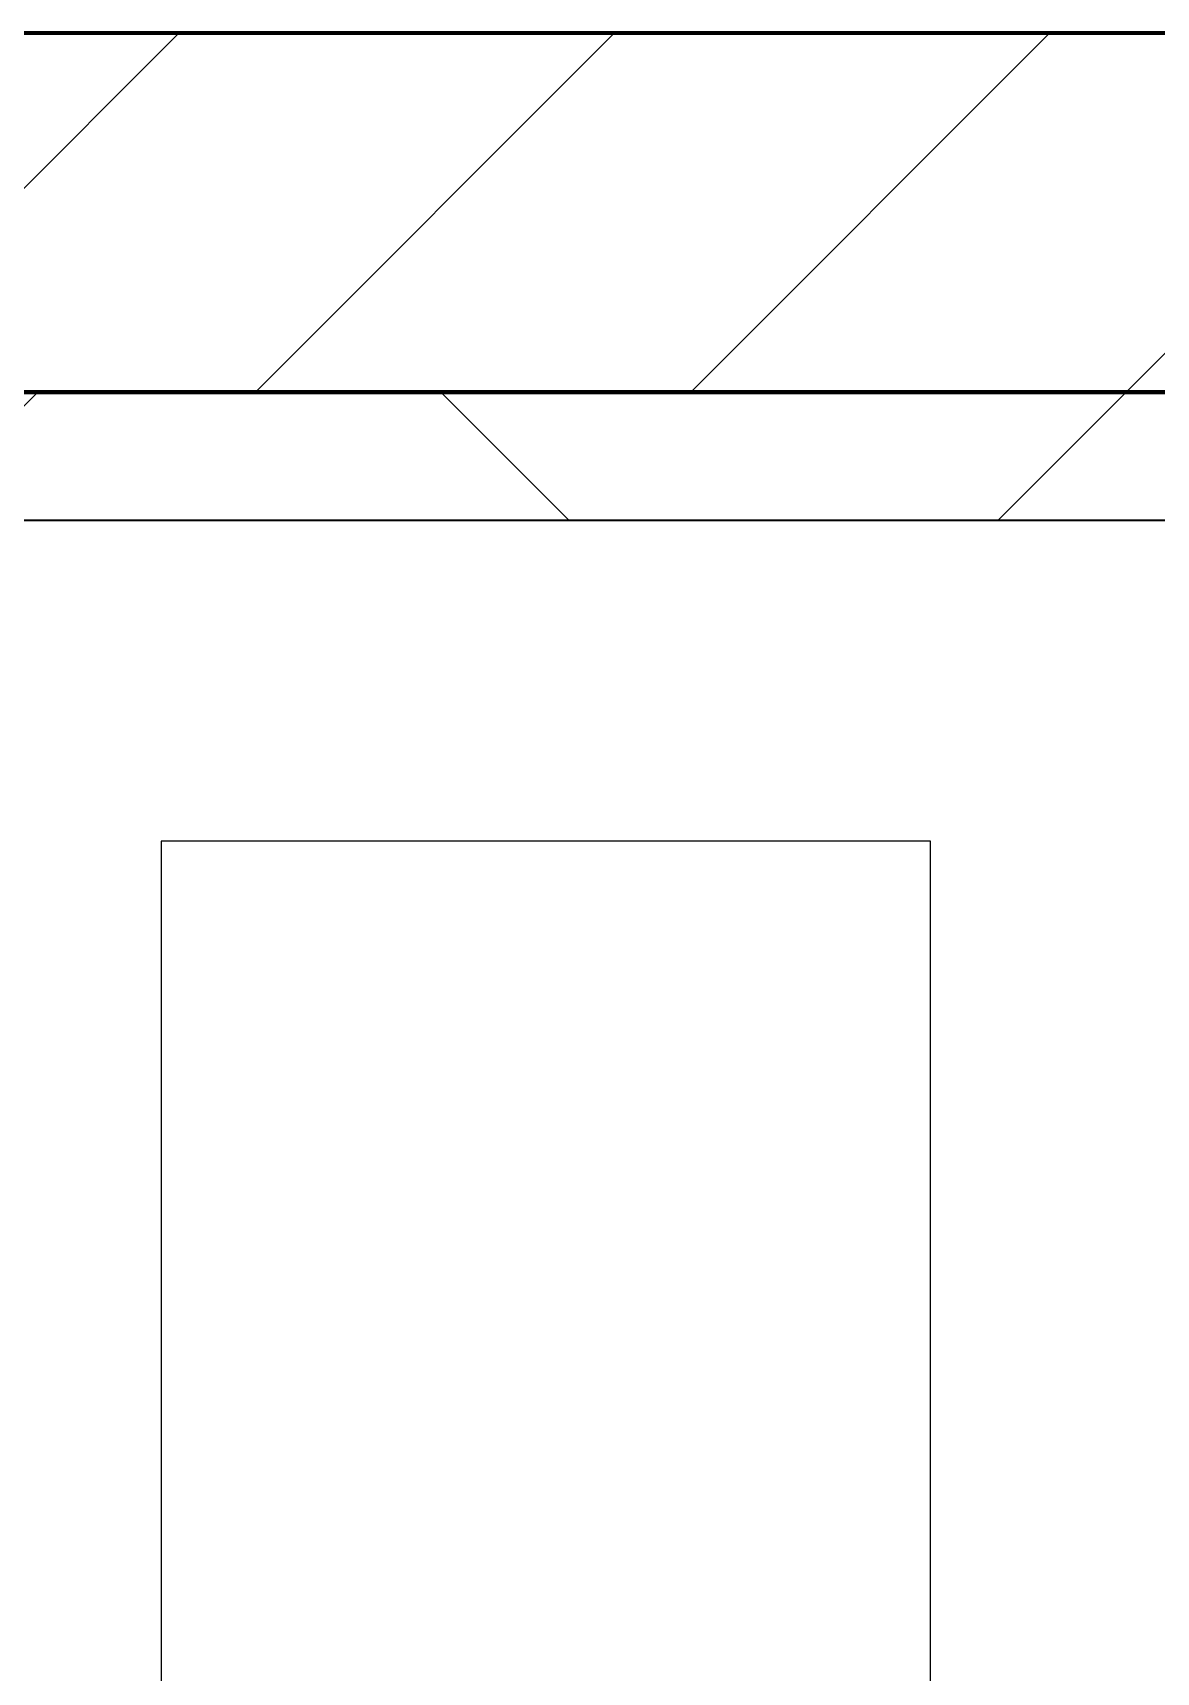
# Model space of a CAD drawing. Header units: millimetres. Extents: x -678720 to -601931, y -306 to 39239.
# Drawn here: x -645174 to -644736, y 8120 to 8759 of the extents above; entities that cross this region are included whole.
import ezdxf
from ezdxf.xclip import XClip

# ---------------------------------------------------------------- set-up
doc = ezdxf.new("R2010")
doc.units = ezdxf.units.MM
doc.header["$XCLIPFRAME"] = 0
doc.layers.add('000 - WIPEOUT', color=250, linetype='Continuous')
doc.layers.add('A11_ALU.SOLID SHEET', color=2, linetype='Continuous')
for name, color, linetype, lineweight in [('A-GLAZ-CURT', 2, 'Continuous', 9), ('A-WALL', 5, 'Continuous', 35), ('A-WALL-FNSH', 2, 'Continuous', 35), ('A-WALL-PATT', 1, 'Continuous', 35)]:
    doc.layers.add(name, color=color, linetype=linetype, lineweight=lineweight)

# ---------------------------------------------------------------- blocks, each defined once
blk = doc.blocks.new('PPLS-PP19_Custom Tile Pattern - Custom Tile Pattern-V42-4234-01 ENLARGED MULTI-PURPOSE LEVEL - REFLECTED CEILING PLAN - SHEET 5')
at = {"layer": 'A-GLAZ-CURT'}
for p, q in [((-300, 0), (300, 0)), ((300, 0), (-300, 0)), ((230.06, 0), (300, 0)), ((-300, -50), (300, -50)), ((300, -50), (-300, -50))]:
    blk.add_line(p, q, dxfattribs=at)
for points, knots in [([(171.51, 0), (176.48, 0), (193.23, 0), (201.73, 0), (208.81, 0), (213.9, 0), (241.96, 0), (266.73, 0), (281.71, 0), (291.71, 0), (296.52, 0), (297.86, 0), (298.09, 0)], [-7971.819559, -7971.819559, -7971.819559, -7971.819559, -7784.112253, -7606.717214, -7289.299508, -7042.621073, -6582.165592, -6068.460911, -5766.029927, -5566.724884, -5280.360606, -5199.253518, -5199.253518, -5199.253518, -5199.253518]), ([(300, 0), (286.53, 0), (255.85, 0), (225.1, 0), (209.68, 0)], [-285.253232, -285.253232, -285.253232, -285.253232, -244.693688, -192.904513, -192.904513, -192.904513, -192.904513]), ([(300, 0), (288.22, 0), (262, 0), (230.43, 0), (219.94, 0), (219.02, 0)], [-12528.858583, -12528.858583, -12528.858583, -12528.858583, -11905.454923, -11162.864862, -10856.732305, -10856.732305, -10856.732305, -10856.732305]), ([(284.76, 0), (284.76, 0), (285.09, 0), (287.47, 0), (293.59, 0), (297.76, 0), (300, 0)], [-4110.630118, -4110.630118, -4110.630118, -4110.630118, -4053.389046, -3959.664717, -3862.421465, -3746.95702, -3746.95702, -3746.95702, -3746.95702]), ([(297.38, 0), (295.84, 0), (291.62, 0), (285.38, 0), (284.87, 0)], [-4803.172655, -4803.172655, -4803.172655, -4803.172655, -4358.271401, -4143.037883, -4143.037883, -4143.037883, -4143.037883])]:
    blk.add_open_spline(points, degree=3, knots=knots, dxfattribs=at)
blk = doc.blocks.new('PPLS-PP19_Custom Tile Pattern - Custom Tile Pattern-V43-4234-01 ENLARGED MULTI-PURPOSE LEVEL - REFLECTED CEILING PLAN - SHEET 5')
at = {"layer": 'A-GLAZ-CURT'}
for p, q in [((-300, 0), (300, 0)), ((300, 0), (-300, 0)), ((-293.07, 0), (-275.75, 0)), ((-275.75, 0), (-293.07, 0)), ((-222.32, 0), (-205, 0)), ((-205, 0), (-222.32, 0)), ((-300, -50), (300, -50)), ((300, -50), (-300, -50))]:
    blk.add_line(p, q, dxfattribs=at)
at = {"layer": 'A-GLAZ-CURT', "flags": 128}
for points in [[(-300, 0), (-291.56, 0), (-283.3, 0), (-275.2, 0), (-267.26, 0), (-259.45, 0)], [(-125.17, 0), (-128.55, 0), (-134.16, 0), (-140.03, 0), (-145.5, 0), (-150.63, 0), (-155.53, 0), (-160.27, 0), (-164.95, 0), (-169.65, 0), (-174.47, 0), (-179.49, 0), (-184.81, 0), (-190.44, 0), (-196.37, 0), (-202.58, 0), (-209.04, 0), (-215.73, 0), (-222.63, 0), (-229.72, 0), (-236.97, 0), (-244.39, 0), (-251.96, 0), (-259.67, 0), (-267.51, 0), (-275.48, 0), (-283.55, 0), (-291.73, 0), (-300, 0)], [(-258.47, 0), (-251.77, 0), (-244.2, 0), (-236.74, 0), (-229.36, 0), (-222.06, 0), (-214.83, 0), (-207.71, 0), (-200.76, 0), (-194.02, 0), (-187.54, 0), (-181.38, 0), (-175.58, 0), (-170.25, 0), (-165.64, 0), (-162.01, 0), (-159.53, 0), (-157.46, 0), (-154.52, 0), (-149.42, 0), (-141.84, 0), (-132.81, 0), (-126.43, 0)]]:
    blk.add_lwpolyline(points, dxfattribs=at)
at = {"layer": 'A-GLAZ-CURT'}
for points, knots in [([(-300, 0), (-284.65, 0), (-244.23, 0), (-211.22, 0), (-192.55, 0)], [-5323.127839, -5323.127839, -5323.127839, -5323.127839, -4502.809032, -3118.630113, -3118.630113, -3118.630113, -3118.630113]), ([(-258.48, 0), (-266.56, 0), (-280.06, 0), (-294.48, 0), (-300, 0)], [-14204.304163, -14204.304163, -14204.304163, -14204.304163, -13729.592194, -13439.944408, -13439.944408, -13439.944408, -13439.944408]), ([(-258.5, 0), (-260.31, 0), (-263.23, 0), (-264.9, 0), (-265.4, 0)], [-394.180391, -394.180391, -394.180391, -394.180391, -208.940337, 0, 0, 0, 0]), ([(-258.49, 0), (-257.83, 0), (-254.19, 0), (-241.25, 0), (-225.99, 0), (-213.1, 0), (-202.49, 0), (-196, 0), (-192.56, 0)], [-5718.915141, -5718.915141, -5718.915141, -5718.915141, -5657.471696, -5413.335975, -5017.494783, -4832.723979, -4666.091899, -4468.512751, -4468.512751, -4468.512751, -4468.512751]), ([(-137.88, 0), (-140.56, 0), (-147.66, 0), (-147.69, 0), (-158.72, 0), (-174.02, 0), (-185.59, 0), (-209.77, 0), (-232.01, 0), (-251.53, 0), (-256.94, 0), (-258.37, 0)], [-3187.727384, -3187.727384, -3187.727384, -3187.727384, -2919.378265, -2477.344047, -2237.412286, -2029.680487, -1755.085331, -1400.429864, -858.079193, -543.655514, -398.465923, -398.465923, -398.465923, -398.465923]), ([(-126.63, 0), (-129.32, 0), (-154.58, 0), (-196.3, 0), (-242.36, 0), (-257.94, 0)], [-17380.010836, -17380.010836, -17380.010836, -17380.010836, -17136.203329, -15131.813646, -14214.785993, -14214.785993, -14214.785993, -14214.785993]), ([(-133.82, 0), (-135.51, 0), (-137.8, 0), (-149.31, 0), (-162.01, 0), (-177.91, 0), (-199.46, 0), (-216.65, 0), (-231.26, 0), (-233.46, 0), (-234, 0)], [-2731.647847, -2731.647847, -2731.647847, -2731.647847, -2418.507304, -2308.929706, -2113.765672, -1763.376603, -1422.553702, -978.033455, -846.069444, -682.911962, -682.911962, -682.911962, -682.911962]), ([(-233.49, 0), (-233.44, 0), (-232.38, 0), (-230.74, 0), (-225.3, 0), (-223.63, 0)], [-455.274641, -455.274641, -455.274641, -455.274641, -440.605512, -119.536984, 0, 0, 0, 0]), ([(-223.63, 0), (-219.39, 0), (-208.5, 0), (-197.91, 0), (-192.56, 0)], [-5463.295695, -5463.295695, -5463.295695, -5463.295695, -5161.076232, -4866.58859, -4866.58859, -4866.58859, -4866.58859]), ([(-192.01, 0), (-186.56, 0), (-159.17, 0), (-129.95, 0), (-110.8, 0), (-99.5, 0), (-91.46, 0)], [-3105.157906, -3105.157906, -3105.157906, -3105.157906, -2700.551212, -1002.059161, -460.363443, 0, 0, 0, 0]), ([(-192, 0), (-189.87, 0), (-182.69, 0), (-169.02, 0), (-152.12, 0), (-136.84, 0), (-129.54, 0), (-127.42, 0), (-127.37, 0)], [-4856.26284, -4856.26284, -4856.26284, -4856.26284, -4739.070012, -4465.409639, -4149.119819, -3839.893365, -3647.167523, -3642.19713, -3642.19713, -3642.19713, -3642.19713]), ([(-191.86, 0), (-190.03, 0), (-182.21, 0), (-171.77, 0), (-158.7, 0), (-157.22, 0)], [-4455.137067, -4455.137067, -4455.137067, -4455.137067, -4349.945572, -4000.813434, -3840.635403, -3840.635403, -3840.635403, -3840.635403]), ([(-152.35, 0), (-151.03, 0), (-147.71, 0), (-143.57, 0), (-138.62, 0)], [-3494.978217, -3494.978217, -3494.978217, -3494.978217, -3371.022232, -3227.460399, -3227.460399, -3227.460399, -3227.460399]), ([(-118.78, 0), (-121.86, 0), (-126.28, 0), (-136.96, 0), (-147.46, 0), (-150.03, 0), (-150.57, 0)], [-5938.474035, -5938.474035, -5938.474035, -5938.474035, -5700.061948, -5508.838257, -5298.784692, -5196.16478, -5196.16478, -5196.16478, -5196.16478]), ([(-150.34, 0), (-150.07, 0), (-147.75, 0), (-142.87, 0), (-132.24, 0), (-126.69, 0)], [-4948.728362, -4948.728362, -4948.728362, -4948.728362, -4883.323924, -4440.880425, -4101.741666, -4101.741666, -4101.741666, -4101.741666]), ([(-60.71, 0), (-66.85, 0), (-81.81, 0), (-110.94, 0), (-130.52, 0), (-147.74, 0), (-149.07, 0)], [-7894.432701, -7894.432701, -7894.432701, -7894.432701, -7508.296369, -7004.680444, -6449.282163, -6277.220794, -6277.220794, -6277.220794, -6277.220794]), ([(-148.23, 0), (-146.94, 0), (-140.15, 0), (-137.28, 0), (-133.95, 0), (-128.88, 0), (-126.66, 0)], [-6162.058746, -6162.058746, -6162.058746, -6162.058746, -6017.569127, -5560.701257, -5364.112219, -5234.168641, -5234.168641, -5234.168641, -5234.168641]), ([(-86.16, 0), (-91.37, 0), (-104.13, 0), (-122.65, 0), (-139.03, 0), (-146.11, 0), (-146.95, 0)], [-1681.3698, -1681.3698, -1681.3698, -1681.3698, -1374.161226, -945.742622, -741.901385, -489.130243, -489.130243, -489.130243, -489.130243]), ([(-146.69, 0), (-146.59, 0), (-145.49, 0), (-137.33, 0), (-130.9, 0), (-127.78, 0)], [-420.34245, -420.34245, -420.34245, -420.34245, -406.956646, -290.263673, -70.057075, -70.057075, -70.057075, -70.057075]), ([(-127.41, 0), (-131.63, 0), (-133.16, 0), (-134.09, 0), (-134.15, 0)], [-8540.990293, -8540.990293, -8540.990293, -8540.990293, -8266.114998, -8246.473386, -8246.473386, -8246.473386, -8246.473386]), ([(-134.15, 0), (-133.32, 0), (-130.31, 0), (-117.33, 0), (-92.04, 0), (-74.17, 0), (-64.21, 0), (-61.59, 0)], [-7657.439573, -7657.439573, -7657.439573, -7657.439573, -7293.749979, -6839.55839, -6236.997189, -5713.340575, -5154.045866, -5154.045866, -5154.045866, -5154.045866]), ([(-120.13, 0), (-120.14, 0), (-120.24, 0), (-121.3, 0), (-129.25, 0), (-133.82, 0)], [-2933.992132, -2933.992132, -2933.992132, -2933.992132, -2920.575025, -2840.280255, -2731.647847, -2731.647847, -2731.647847, -2731.647847]), ([(-113.43, 0), (-113.44, 0), (-113.96, 0), (-119.73, 0), (-125.15, 0), (-126.58, 0), (-126.75, 0)], [-328.499627, -328.499627, -328.499627, -328.499627, -282.672656, -98.539552, -24.539552, -13.779913, -13.779913, -13.779913, -13.779913]), ([(-126.52, 0), (-125.32, 0), (-124.07, 0), (-123.43, 0), (-123.28, 0)], [-3614.292078, -3614.292078, -3614.292078, -3614.292078, -3488.92562, -3439.852845, -3439.852845, -3439.852845, -3439.852845]), ([(-126.5, 0), (-122.44, 0), (-108.71, 0), (-86.68, 0), (-68.71, 0), (-61.96, 0), (-61.69, 0)], [-5231.017328, -5231.017328, -5231.017328, -5231.017328, -4994.692869, -4542.524482, -4008.285538, -3985.537012, -3985.537012, -3985.537012, -3985.537012]), ([(-125.75, 0), (-125.28, 0), (-120.38, 0), (-107.3, 0), (-90.42, 0), (-75.26, 0), (-68.41, 0), (-65.12, 0), (-63.63, 0)], [-4082.700899, -4082.700899, -4082.700899, -4082.700899, -4054.690705, -3793.097032, -3402.597032, -3144.956779, -3050.982048, -2969.237017, -2969.237017, -2969.237017, -2969.237017]), ([(-72.93, 0), (-75.51, 0), (-89.55, 0), (-108.92, 0), (-125.61, 0)], [-19442.345229, -19442.345229, -19442.345229, -19442.345229, -18935.241197, -17411.007533, -17411.007533, -17411.007533, -17411.007533]), ([(-125.15, 0), (-124.93, 0), (-121.96, 0), (-113.01, 0), (-98.9, 0), (-85.29, 0), (-71.67, 0), (-65.93, 0), (-65.07, 0)], [-3362.7396, -3362.7396, -3362.7396, -3362.7396, -3342.215224, -3074.362186, -2902.289527, -2605.247022, -2322.099534, -2241.8264, -2241.8264, -2241.8264, -2241.8264]), ([(-122.08, 0), (-122.01, 0), (-121.69, 0), (-121.2, 0), (-120.88, 0)], [-3136.336417, -3136.336417, -3136.336417, -3136.336417, -3110.304437, -3035.164275, -3035.164275, -3035.164275, -3035.164275]), ([(-36.33, 0), (-36.43, 0), (-37.27, 0), (-45.02, 0), (-46.13, 0), (-60.59, 0), (-81.23, 0), (-99.51, 0), (-114.02, 0), (-117.28, 0), (-118.78, 0)], [-1855.773136, -1855.773136, -1855.773136, -1855.773136, -1810.870157, -1672.078046, -1405.135169, -1060.00838, -740.068933, -229.489605, -116.330425, 0, 0, 0, 0]), ([(-117.74, 0), (-117.19, 0), (-114.78, 0), (-113.43, 0), (-113.43, 0)], [-821.249067, -821.249067, -821.249067, -821.249067, -394.672656, -330.879064, -330.879064, -330.879064, -330.879064]), ([(-36.62, 0), (-36.62, 0), (-40.35, 0), (-44.32, 0), (-58.97, 0), (-85.2, 0), (-107.61, 0), (-116.56, 0), (-117.56, 0)], [-4069.478503, -4069.478503, -4069.478503, -4069.478503, -3858.647035, -3538.256648, -2842.901703, -2193.204658, -1433.981041, -985.49888, -985.49888, -985.49888, -985.49888]), ([(-115.82, 0), (-114.96, 0), (-110.41, 0), (-96.78, 0), (-71.33, 0), (-42.53, 0), (-12.85, 0), (0.39, 0), (4.31, 0)], [-5724.064692, -5724.064692, -5724.064692, -5724.064692, -5430.283136, -5103.229623, -4799.173296, -4065.652676, -3589.737505, -3288.292483, -3288.292483, -3288.292483, -3288.292483]), ([(5.31, 0), (4.48, 0), (0.65, 0), (-12.23, 0), (-25.64, 0), (-40, 0), (-56.24, 0), (-75.59, 0), (-94, 0), (-112.01, 0), (-114.94, 0), (-115.63, 0)], [-2784.27954, -2784.27954, -2784.27954, -2784.27954, -2720.818881, -2518.50168, -2125.455881, -1792.521578, -1466.981642, -1208.454564, -789.402658, -501.969187, -243.577221, -243.577221, -243.577221, -243.577221]), ([(-91.46, 0), (-90.09, 0), (-84.7, 0), (-77.43, 0), (-72.73, 0), (-72.64, 0), (-72.64, 0)], [-19832.387487, -19832.387487, -19832.387487, -19832.387487, -19753.885894, -19541.04734, -19478.625389, -19471.062469, -19471.062469, -19471.062469, -19471.062469]), ([(-63.96, 0), (-64.13, 0), (-72.5, 0), (-80.63, 0), (-86.16, 0)], [-2171.769325, -2171.769325, -2171.769325, -2171.769325, -2007.031671, -1681.3698, -1681.3698, -1681.3698, -1681.3698]), ([(-29.03, 0), (-33.97, 0), (-43.74, 0), (-56.37, 0), (-71.66, 0), (-77.83, 0), (-82.66, 0), (-83.28, 0), (-83.28, 0)], [-2680.714891, -2680.714891, -2680.714891, -2680.714891, -2413.671296, -2161.752162, -2006.592567, -1646.621388, -1424.436217, -1393.971743, -1393.971743, -1393.971743, -1393.971743]), ([(-83.28, 0), (-83.28, 0), (-82.91, 0), (-76.14, 0), (-68.85, 0), (-63.6, 0), (-61.82, 0)], [-1393.4169, -1393.4169, -1393.4169, -1393.4169, -1353.722004, -1274.333717, -1073.56893, -965.057361, -965.057361, -965.057361, -965.057361]), ([(-66.39, 0), (-66.39, 0), (-63.63, 0), (-53.63, 0), (-34.42, 0), (-29.82, 0), (-29.19, 0)], [-2493.31794, -2493.31794, -2493.31794, -2493.31794, -2315.303971, -1809.437387, -963.711516, -666.19313, -666.19313, -666.19313, -666.19313]), ([(31.18, 0), (25.97, 0), (11.99, 0), (-16.92, 0), (-47.42, 0), (-65.77, 0), (-66.37, 0), (-66.38, 0)], [-4496.803627, -4496.803627, -4496.803627, -4496.803627, -4222.080604, -3745.412743, -2981.410125, -2542.574734, -2498.224237, -2498.224237, -2498.224237, -2498.224237]), ([(-63.63, 0), (-61.49, 0), (-57.39, 0), (-54.49, 0), (-45.2, 0), (-40.79, 0), (-40.46, 0), (-40.44, 0)], [-2969.237017, -2969.237017, -2969.237017, -2969.237017, -2851.217951, -2734.127174, -2474.780881, -2410.990208, -2350.645972, -2350.645972, -2350.645972, -2350.645972]), ([(-60.69, 0), (-56, 0), (-46.59, 0), (-36.49, 0), (-33.57, 0), (-29.94, 0), (-28.57, 0)], [-941.788288, -941.788288, -941.788288, -941.788288, -651.549973, -296.515819, -83.513472, 0, 0, 0, 0]), ([(-60.65, 0), (-57.63, 0), (-53.95, 0), (-48.53, 0), (-30.79, 0), (-18.63, 0), (-1.28, 0), (4.49, 0)], [-3955.594951, -3955.594951, -3955.594951, -3955.594951, -3689.699207, -3546.54457, -3315.260113, -2864.387349, -2490.960632, -2490.960632, -2490.960632, -2490.960632]), ([(-26.75, 0), (-27.82, 0), (-36.18, 0), (-47.86, 0), (-57.55, 0), (-60.22, 0)], [-8718.362214, -8718.362214, -8718.362214, -8718.362214, -8532.293389, -8073.216054, -7904.648407, -7904.648407, -7904.648407, -7904.648407]), ([(-58.83, 0), (-58.37, 0), (-57.29, 0), (-54.23, 0), (-46.33, 0), (-42.62, 0), (-41.76, 0)], [-4859.52896, -4859.52896, -4859.52896, -4859.52896, -4680.891996, -4469.85053, -4321.566175, -4270.495146, -4270.495146, -4270.495146, -4270.495146]), ([(-51.83, 0), (-51.83, 0), (-51.78, 0), (-47.4, 0), (-46.01, 0), (-40.22, 0), (-36.78, 0)], [-632.814994, -632.814994, -632.814994, -632.814994, -627.965721, -508.377888, -260.442412, 0, 0, 0, 0]), ([(70.96, 0), (70.71, 0), (65.32, 0), (53.52, 0), (37, 0), (24.07, 0), (12.82, 0), (-2.9, 0), (-20.62, 0), (-32.81, 0), (-44.85, 0), (-51.43, 0), (-51.79, 0)], [-2966.590051, -2966.590051, -2966.590051, -2966.590051, -2950.589685, -2634.532728, -2313.748533, -2106.613311, -1925.670641, -1617.263037, -1290.787923, -1039.307308, -819.71621, -644.910881, -644.910881, -644.910881, -644.910881]), ([(-41.76, 0), (-39.9, 0), (-37.72, 0), (-36.92, 0), (-36.77, 0)], [-4270.495146, -4270.495146, -4270.495146, -4270.495146, -4161.040818, -4106.245333, -4106.245333, -4106.245333, -4106.245333]), ([(-36.78, 0), (-32.43, 0), (-19.22, 0), (8.83, 0), (43.36, 0), (70.92, 0), (82.12, 0), (83.66, 0)], [-6191.144455, -6191.144455, -6191.144455, -6191.144455, -5862.463379, -5340.621928, -4573.028122, -4094.177415, -3869.465285, -3869.465285, -3869.465285, -3869.465285]), ([(-36.29, 0), (-36.29, 0), (-34.66, 0), (-28.88, 0), (-26.95, 0), (-26.54, 0)], [-9150.272121, -9150.272121, -9150.272121, -9150.272121, -9057.163041, -8919.836787, -8834.607043, -8834.607043, -8834.607043, -8834.607043]), ([(30.82, 0), (29.27, 0), (20.14, 0), (3.54, 0), (-16.58, 0), (-34.76, 0), (-36.04, 0)], [-10462.034656, -10462.034656, -10462.034656, -10462.034656, -10363.088938, -9884.23066, -9424.652049, -9182.880979, -9182.880979, -9182.880979, -9182.880979]), ([(-33.34, 0), (-33.34, 0), (-32.93, 0), (-31.16, 0), (-30.52, 0)], [-2415.024266, -2415.024266, -2415.024266, -2415.024266, -2357.633367, -2323.618664, -2323.618664, -2323.618664, -2323.618664]), ([(4.21, 0), (3.12, 0), (-4.61, 0), (-17.84, 0), (-30.57, 0), (-31.82, 0), (-32, 0)], [-3388.610552, -3388.610552, -3388.610552, -3388.610552, -3333.063701, -2994.501669, -2698.150104, -2614.070998, -2614.070998, -2614.070998, -2614.070998]), ([(-30.76, 0), (-30.73, 0), (-29.99, 0), (-23.47, 0), (-15.75, 0), (-15.19, 0)], [-54176.191683, -54176.191683, -54176.191683, -54176.191683, -54157.274271, -53749.15266, -53717.791567, -53717.791567, -53717.791567, -53717.791567]), ([(-30.52, 0), (-27.11, 0), (-17.83, 0), (5.99, 0), (22.06, 0), (37.44, 0), (45.92, 0), (57.76, 0), (64.47, 0), (72.74, 0), (75.22, 0), (76.03, 0), (76.21, 0)], [-2323.618664, -2323.618664, -2323.618664, -2323.618664, -2142.497158, -1716.209403, -1206.526904, -1089.329421, -901.315459, -753.071572, -495.328968, -421.953223, -334.951786, -290.452333, -290.452333, -290.452333, -290.452333]), ([(-13, 0), (-14.35, 0), (-17.68, 0), (-25.97, 0), (-29.52, 0), (-30.21, 0)], [-55207.591944, -55207.591944, -55207.591944, -55207.591944, -54789.006179, -54461.685999, -54290.791712, -54290.791712, -54290.791712, -54290.791712]), ([(4.3, 0), (3.36, 0), (-2.22, 0), (-13.89, 0), (-24.92, 0), (-29.03, 0)], [-3375.715047, -3375.715047, -3375.715047, -3375.715047, -3285.499107, -2903.012179, -2680.714891, -2680.714891, -2680.714891, -2680.714891]), ([(-28.98, 0), (-28.66, 0), (-27.39, 0), (-24.45, 0), (-22.56, 0)], [-166.548282, -166.548282, -166.548282, -166.548282, -102.06493, 0, 0, 0, 0]), ([(-28.57, 0), (-26.93, 0), (-20.29, 0), (-11.45, 0), (-1.37, 0), (4.06, 0), (4.44, 0)], [-5361.429781, -5361.429781, -5361.429781, -5361.429781, -5261.36855, -5050.479954, -4785.90057, -4765.715361, -4765.715361, -4765.715361, -4765.715361]), ([(-22.56, 0), (-20.27, 0), (-17.03, 0), (-11.36, 0), (-7.66, 0), (-6.6, 0), (-6.44, 0)], [-56468.192263, -56468.192263, -56468.192263, -56468.192263, -56344.022017, -56303.229861, -56166.290093, -56124.392176, -56124.392176, -56124.392176, -56124.392176]), ([(-15.19, 0), (-13.07, 0), (7.48, 0), (42.82, 0), (88.72, 0), (120.63, 0), (138.28, 0), (138.53, 0)], [-461.142613, -461.142613, -461.142613, -461.142613, -429.606584, -390.253598, -346.313304, -291.370682, -290.5735, -290.5735, -290.5735, -290.5735]), ([(-6.54, 0), (-6.73, 0), (-7.2, 0), (-7.6, 0), (-7.79, 0)], [-56009.792147, -56009.792147, -56009.792147, -56009.792147, -55949.290093, -55895.192118, -55895.192118, -55895.192118, -55895.192118]), ([(-2.63, 0), (-2.47, 0), (-1.22, 0), (4.92, 0), (15.97, 0), (22.54, 0), (24.49, 0)], [-226.825321, -226.825321, -226.825321, -226.825321, -220.269177, -206.416616, -198.214427, -187.717507, -187.717507, -187.717507, -187.717507]), ([(4.43, 0), (3, 0), (0.51, 0), (-1.67, 0), (-2.25, 0)], [-258.111572, -258.111572, -258.111572, -258.111572, -246.234814, -234.646884, -234.646884, -234.646884, -234.646884]), ([(71.12, 0), (66.74, 0), (54.78, 0), (35.84, 0), (15.93, 0), (8.39, 0), (5.15, 0)], [-343.235455, -343.235455, -343.235455, -343.235455, -330.153101, -307.516438, -285.83788, -260.067509, -260.067509, -260.067509, -260.067509]), ([(70.61, 0), (66.16, 0), (55.8, 0), (39.61, 0), (25.83, 0), (12.29, 0), (5.2, 0)], [-4647.237329, -4647.237329, -4647.237329, -4647.237329, -4326.416877, -4098.545751, -3766.694881, -3405.534436, -3405.534436, -3405.534436, -3405.534436]), ([(5.21, 0), (8.15, 0), (13.83, 0), (21.24, 0), (24.62, 0), (24.72, 0), (24.72, 0)], [-4752.307437, -4752.307437, -4752.307437, -4752.307437, -4596.498881, -4445.288762, -4384.376941, -4376.041937, -4376.041937, -4376.041937, -4376.041937]), ([(5.3, 0), (5.8, 0), (11.37, 0), (15.02, 0), (22.91, 0), (31, 0), (39.04, 0), (51.19, 0), (58.74, 0), (61.34, 0), (61.45, 0)], [-2473.096041, -2473.096041, -2473.096041, -2473.096041, -2439.246196, -2084.094819, -1956.422387, -1818.904206, -1645.594513, -1443.202566, -1228.752106, -1120.932285, -1120.932285, -1120.932285, -1120.932285]), ([(8.33, 0), (8.19, 0), (7.62, 0), (6.41, 0), (5.32, 0)], [-3574.286521, -3574.286521, -3574.286521, -3574.286521, -3526.962355, -3409.958215, -3409.958215, -3409.958215, -3409.958215]), ([(5.34, 0), (7.71, 0), (9.69, 0), (10.14, 0), (10.18, 0)], [-3261.049831, -3261.049831, -3261.049831, -3261.049831, -3066.359526, -3044.715262, -3044.715262, -3044.715262, -3044.715262]), ([(9.32, 0), (9.08, 0), (8.22, 0), (6.95, 0), (5.95, 0)], [-2922.926651, -2922.926651, -2922.926651, -2922.926651, -2882.788014, -2801.138041, -2801.138041, -2801.138041, -2801.138041]), ([(24.69, 0), (24.54, 0), (20.99, 0), (15.48, 0), (10.8, 0), (9.63, 0)], [-4368.572414, -4368.572414, -4368.572414, -4368.572414, -4306.476363, -4080.000647, -3772.857994, -3772.857994, -3772.857994, -3772.857994]), ([(18.16, 0), (19.15, 0), (24.25, 0), (25.66, 0), (26.12, 0)], [-5700.113719, -5700.113719, -5700.113719, -5700.113719, -5554.232259, -5302.431367, -5302.431367, -5302.431367, -5302.431367]), ([(114.39, 0), (114.2, 0), (112.08, 0), (105.42, 0), (92.38, 0), (85.59, 0), (74.4, 0), (62.26, 0), (51.85, 0), (43.81, 0), (29.53, 0), (20.67, 0), (18.85, 0), (18.16, 0)], [-8148.58938, -8148.58938, -8148.58938, -8148.58938, -8105.191388, -7723.759874, -7531.75727, -7135.649961, -6924.452779, -6738.82075, -6548.303034, -6314.283804, -6135.05769, -5972.647715, -5832.674503, -5832.674503, -5832.674503, -5832.674503]), ([(27.44, 0), (27.9, 0), (29.54, 0), (38.07, 0), (53.39, 0), (71.67, 0), (84.83, 0), (86.01, 0), (92.51, 0), (94.33, 0)], [-5037.309798, -5037.309798, -5037.309798, -5037.309798, -4887.603822, -4705.298446, -4353.683244, -3960.84581, -3759.045785, -3336.541051, -2783.776468, -2783.776468, -2783.776468, -2783.776468]), ([(27.89, 0), (29.09, 0), (33.4, 0), (48.37, 0), (71.92, 0), (100.57, 0), (116.36, 0), (128.63, 0), (128.95, 0)], [-147.777612, -147.777612, -147.777612, -147.777612, -135.792042, -118.513713, -97.899267, -63.759246, -39.050993, -35.895543, -35.895543, -35.895543, -35.895543]), ([(53.18, 0), (53.06, 0), (52.22, 0), (44.99, 0), (36.46, 0), (30.82, 0)], [-622.740158, -622.740158, -622.740158, -622.740158, -566.066452, -360.610861, 0, 0, 0, 0]), ([(136.44, 0), (121.66, 0), (86.93, 0), (51.16, 0), (31.18, 0)], [-106.750556, -106.750556, -106.750556, -106.750556, -59.610984, 0, 0, 0, 0]), ([(70.09, 0), (69.74, 0), (64.8, 0), (57.82, 0), (46.51, 0), (41.18, 0), (36.02, 0), (35.54, 0), (35.54, 0)], [-358.877847, -358.877847, -358.877847, -358.877847, -357.622665, -341.267687, -334.000314, -326.15566, -319.318397, -317.489778, -317.489778, -317.489778, -317.489778]), ([(36.29, 0), (37.77, 0), (48.82, 0), (64.79, 0), (95.91, 0), (124.45, 0), (132.42, 0), (134.6, 0)], [-314.598523, -314.598523, -314.598523, -314.598523, -305.899624, -287.17622, -249.500363, -194.761443, -152.241002, -152.241002, -152.241002, -152.241002]), ([(61.47, 0), (61.47, 0), (61.21, 0), (54.61, 0), (53.71, 0), (53.56, 0)], [-1113.311073, -1113.311073, -1113.311073, -1113.311073, -1096.402191, -891.204116, -747.28819, -747.28819, -747.28819, -747.28819]), ([(168.37, 0), (167.68, 0), (162.47, 0), (147.02, 0), (110.31, 0), (82.84, 0), (71.12, 0)], [-543.375029, -543.375029, -543.375029, -543.375029, -530.793311, -458.593899, -401.860199, -360.103815, -360.103815, -360.103815, -360.103815]), ([(76.22, 0), (75.58, 0), (73.78, 0), (71.42, 0), (71.19, 0)], [-193.634889, -193.634889, -193.634889, -193.634889, -31.537676, -14.130763, -14.130763, -14.130763, -14.130763]), ([(103.09, 0), (101.08, 0), (90.87, 0), (80.41, 0), (72.04, 0)], [-375.435014, -375.435014, -375.435014, -375.435014, -369.147452, -344.148763, -344.148763, -344.148763, -344.148763])]:
    blk.add_open_spline(points, degree=3, knots=knots, dxfattribs=at)
for points in [[(-126.55, 0), (-126.05, 0), (-125.58, 0), (-125.15, 0)], [(-39.84, 0), (-39.08, 0), (-38.11, 0), (-37.36, 0)], [(24.49, 0), (25.23, 0), (25.72, 0), (26.04, 0)], [(76.63, 0), (75.05, 0), (73.15, 0), (71.14, 0)], [(80.35, 0), (79.57, 0), (78.27, 0), (76.63, 0)], [(84.06, 0), (83.48, 0), (82.41, 0), (81.72, 0)]]:
    blk.add_open_spline(points, degree=3, dxfattribs=at)
blk = doc.blocks.new('*U321')
at = {"layer": 'A-GLAZ-CURT', "rotation": 180}
for name, p in [('PPLS-PP19_Custom Tile Pattern - Custom Tile Pattern-V43-4234-01 ENLARGED MULTI-PURPOSE LEVEL - REFLECTED CEILING PLAN - SHEET 5', (-12065, -710)), ('PPLS-PP19_Custom Tile Pattern - Custom Tile Pattern-V42-4234-01 ENLARGED MULTI-PURPOSE LEVEL - REFLECTED CEILING PLAN - SHEET 5', (-11465, -710))]:
    blk.add_blockref(name, p, dxfattribs=at)
blk = doc.blocks.new('*U605')
at = {"color": 3}
blk.add_wipeout([(-275, -37250), (275, -37250), (275, -37550), (-275, -37550)], dxfattribs=at).dxf.layer = '000 - WIPEOUT'
at = {"layer": 'A11_ALU.SOLID SHEET', "color": 0, "linetype": 'ByBlock'}
blk.add_lwpolyline([(-275, -37550), (275, -37550), (275, -37250), (-275, -37250)], close=True, dxfattribs=at)
blk = doc.blocks.new('*U743')
blk.add_lwpolyline([(21173.36, -580), (28210, -580), (28210, -6849.96), (45954.15, -6849.96), (45954.15, 600), (82995.06, 600), (83086.47, 650), (90052, 650), (90392, 990), (103159.16, 990), (103159.16, 4990), (21173.36, 4990), (21173.36, 3485.45), (21203.36, 3485.45), (21203.36, 925.54), (21173.36, 925.54), (21173.36, -580)])
at = {"layer": 'A11_ALU.SOLID SHEET', "color": 0, "linetype": 'ByBlock', "rotation": 90}
blk.add_blockref('*U605', (62308.5, 4590), dxfattribs=at)

msp = doc.modelspace()

# ---------------------------------------------------------------- block references
at = {"layer": 'A11_ALU.SOLID SHEET'}
ref = msp.add_blockref('*U743', (-744682.37, 3579.02), dxfattribs=at)
XClip(ref).set_block_clipping_path([(69798.6834257276, -3885.5002684942), (120965.0023936313, 33679.9972602262)])

# ---------------------------------------------------------------- next in the draw order: hatches: boundary and pattern name
at = {"layer": 'A-WALL-PATT', "lineweight": 9}
h = msp.add_hatch(dxfattribs=at)
h.set_pattern_fill('FP_2', color=256, style=0, pattern_type=2)
h.set_pattern_definition([(45, (0, 0), (-84.852814, 84.852814), [])])
h.paths.add_polyline_path([(-645614.94, 8619.02), (-644025.62, 8619.02), (-644076.02, 8641.53), (-644079.79, 8639.36), (-644084.96, 8639.36), (-644091.03, 8644.02), (-644092.03, 8648.69), (-644157.37, 8677.88), (-644139.02, 8718.97), (-643915.31, 8619.02), (-632557.37, 8619.02), (-632557.37, 8759.02), (-674883.69, 8759.02), (-674883.69, 8619.02), (-672825.62, 8619.02), (-672876.02, 8641.53), (-672879.79, 8639.36), (-672884.96, 8639.36), (-672891.03, 8644.02), (-672892.03, 8648.69), (-672957.37, 8677.88), (-672939.02, 8718.97), (-672715.31, 8619.02), (-669225.62, 8619.02), (-669276.02, 8641.53), (-669279.79, 8639.36), (-669284.96, 8639.36), (-669291.03, 8644.02), (-669292.03, 8648.69), (-669357.37, 8677.88), (-669339.02, 8718.97), (-669115.31, 8619.02), (-665625.62, 8619.02), (-665676.02, 8641.53), (-665679.79, 8639.36), (-665684.96, 8639.36), (-665691.03, 8644.02), (-665692.03, 8648.69), (-665757.37, 8677.88), (-665739.02, 8718.97), (-665515.31, 8619.02), (-662025.62, 8619.02), (-662076.02, 8641.53), (-662079.79, 8639.36), (-662084.96, 8639.36), (-662091.03, 8644.02), (-662092.03, 8648.69), (-662157.37, 8677.88), (-662139.02, 8718.97), (-661915.31, 8619.02), (-658425.62, 8619.02), (-658476.02, 8641.53), (-658479.79, 8639.36), (-658484.96, 8639.36), (-658491.03, 8644.02), (-658492.03, 8648.69), (-658557.37, 8677.88), (-658539.02, 8718.97), (-658315.31, 8619.02), (-654825.62, 8619.02), (-654876.02, 8641.53), (-654879.79, 8639.36), (-654884.96, 8639.36), (-654891.03, 8644.02), (-654892.03, 8648.69), (-654957.37, 8677.88), (-654939.02, 8718.97), (-654715.31, 8619.02), (-651225.62, 8619.02), (-651276.02, 8641.53), (-651279.79, 8639.36), (-651284.96, 8639.36), (-651291.03, 8644.02), (-651292.03, 8648.69), (-651357.37, 8677.88), (-651339.02, 8718.97), (-651115.31, 8619.02), (-647625.62, 8619.02), (-647676.02, 8641.53), (-647679.79, 8639.36), (-647684.96, 8639.36), (-647691.03, 8644.02), (-647692.03, 8648.69), (-647757.37, 8677.88), (-647739.02, 8718.97), (-647515.31, 8619.02), (-645746.78, 8619.02)])
h = msp.add_hatch(dxfattribs=at)
h.set_pattern_fill('FP_3', color=256, style=0, pattern_type=2)
h.set_pattern_definition([(45, (0, 0), (-212.13203, 212.13203), []), (135, (0, 0), (-212.13203, -212.13203), [])])
h.paths.add_polyline_path([(-637582.37, 8569.02), (-637582.37, 8619.02), (-643915.31, 8619.02), (-643803.39, 8569.02), (-641132.34, 8569.02)])
h.paths.add_polyline_path([(-659985.63, 8569.02), (-658313.71, 8569.02), (-658425.62, 8619.02), (-661915.31, 8619.02), (-661803.39, 8569.02), (-660051.55, 8569.02)])
h.paths.add_polyline_path([(-653657.25, 8569.02), (-651113.71, 8569.02), (-651225.62, 8619.02), (-654715.31, 8619.02), (-654603.39, 8569.02), (-653782.37, 8569.02)])
h.paths.add_polyline_path([(-643913.71, 8569.02), (-644025.62, 8619.02), (-647515.31, 8619.02), (-647403.39, 8569.02), (-643966.93, 8569.02)])
h.paths.add_polyline_path([(-658203.39, 8569.02), (-654713.71, 8569.02), (-654825.62, 8619.02), (-658315.31, 8619.02), (-658205.78, 8570.08)])
h.paths.add_polyline_path([(-662292.85, 8569.02), (-661913.71, 8569.02), (-662025.62, 8619.02), (-665515.31, 8619.02), (-665403.39, 8569.02), (-662358.77, 8569.02)])
h.paths.add_polyline_path([(-647513.71, 8569.02), (-647625.62, 8619.02), (-651115.31, 8619.02), (-651003.39, 8569.02), (-647526.64, 8569.02)])
h.paths.add_polyline_path([(-666973.22, 8569.02), (-665513.71, 8569.02), (-665625.62, 8619.02), (-669115.31, 8619.02), (-669003.39, 8569.02), (-667105.06, 8569.02)])
h.paths.add_polyline_path([(-670928.45, 8569.02), (-669113.71, 8569.02), (-669225.62, 8619.02), (-672715.31, 8619.02), (-672603.39, 8569.02), (-670994.37, 8569.02)])
h.paths.add_polyline_path([(-672906.07, 8569.02), (-672713.71, 8569.02), (-672825.62, 8619.02), (-674883.69, 8619.02), (-674883.69, 8569.02), (-672957.37, 8569.02)])

# ---------------------------------------------------------------- next in the draw order: linework, layer by layer
at = {"layer": 'A-WALL', "color": 7, "lineweight": 70}
for p, q in [((-646582.37, 8759.02), (-644182.37, 8759.02)), ((-644182.37, 8619.02), (-646582.37, 8619.02)), ((-646582.37, 8619.02), (-644182.37, 8619.02))]:
    msp.add_line(p, q, dxfattribs=at)
at = {"layer": 'A-WALL-FNSH', "color": 250}
msp.add_line((-644182.37, 8569.02), (-646582.37, 8569.02), dxfattribs=at)

# ---------------------------------------------------------------- next in the draw order: block references
msp.add_blockref('*U321', (-633017.37, 9279.02))

doc.saveas('drawing.dxf')
